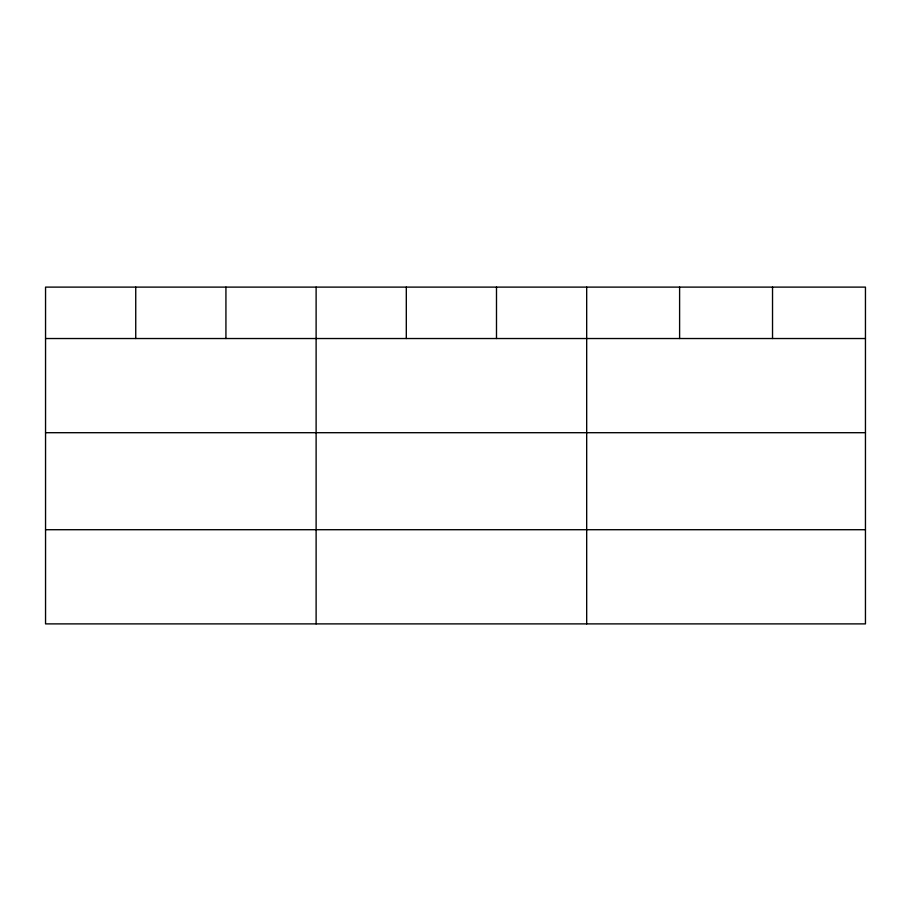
<?xml version="1.0" encoding="UTF-8"?>
<svg xmlns="http://www.w3.org/2000/svg" width="911" height="911" viewBox="0 0 911 911"><rect width="100%" height="100%" fill="white"/><g stroke="black" fill="none" stroke-linecap="round" stroke-linejoin="round"><path stroke-width="1.37" d="M865.45 432.702L865.45 287.113L45.55 287.113L45.55 623.887L865.45 623.887L865.45 432.702L45.55 432.702M45.55 338.528L865.45 338.528M45.55 529.712L865.45 529.712M772.528 287.113L772.528 338.528M679.606 287.113L679.606 338.528M586.684 287.113L586.684 623.887M496.495 287.113L496.495 338.528M406.306 287.113L406.306 338.528M316.117 287.113L316.117 623.887M225.928 287.113L225.928 338.528M135.739 287.113L135.739 338.528"/></g></svg>
